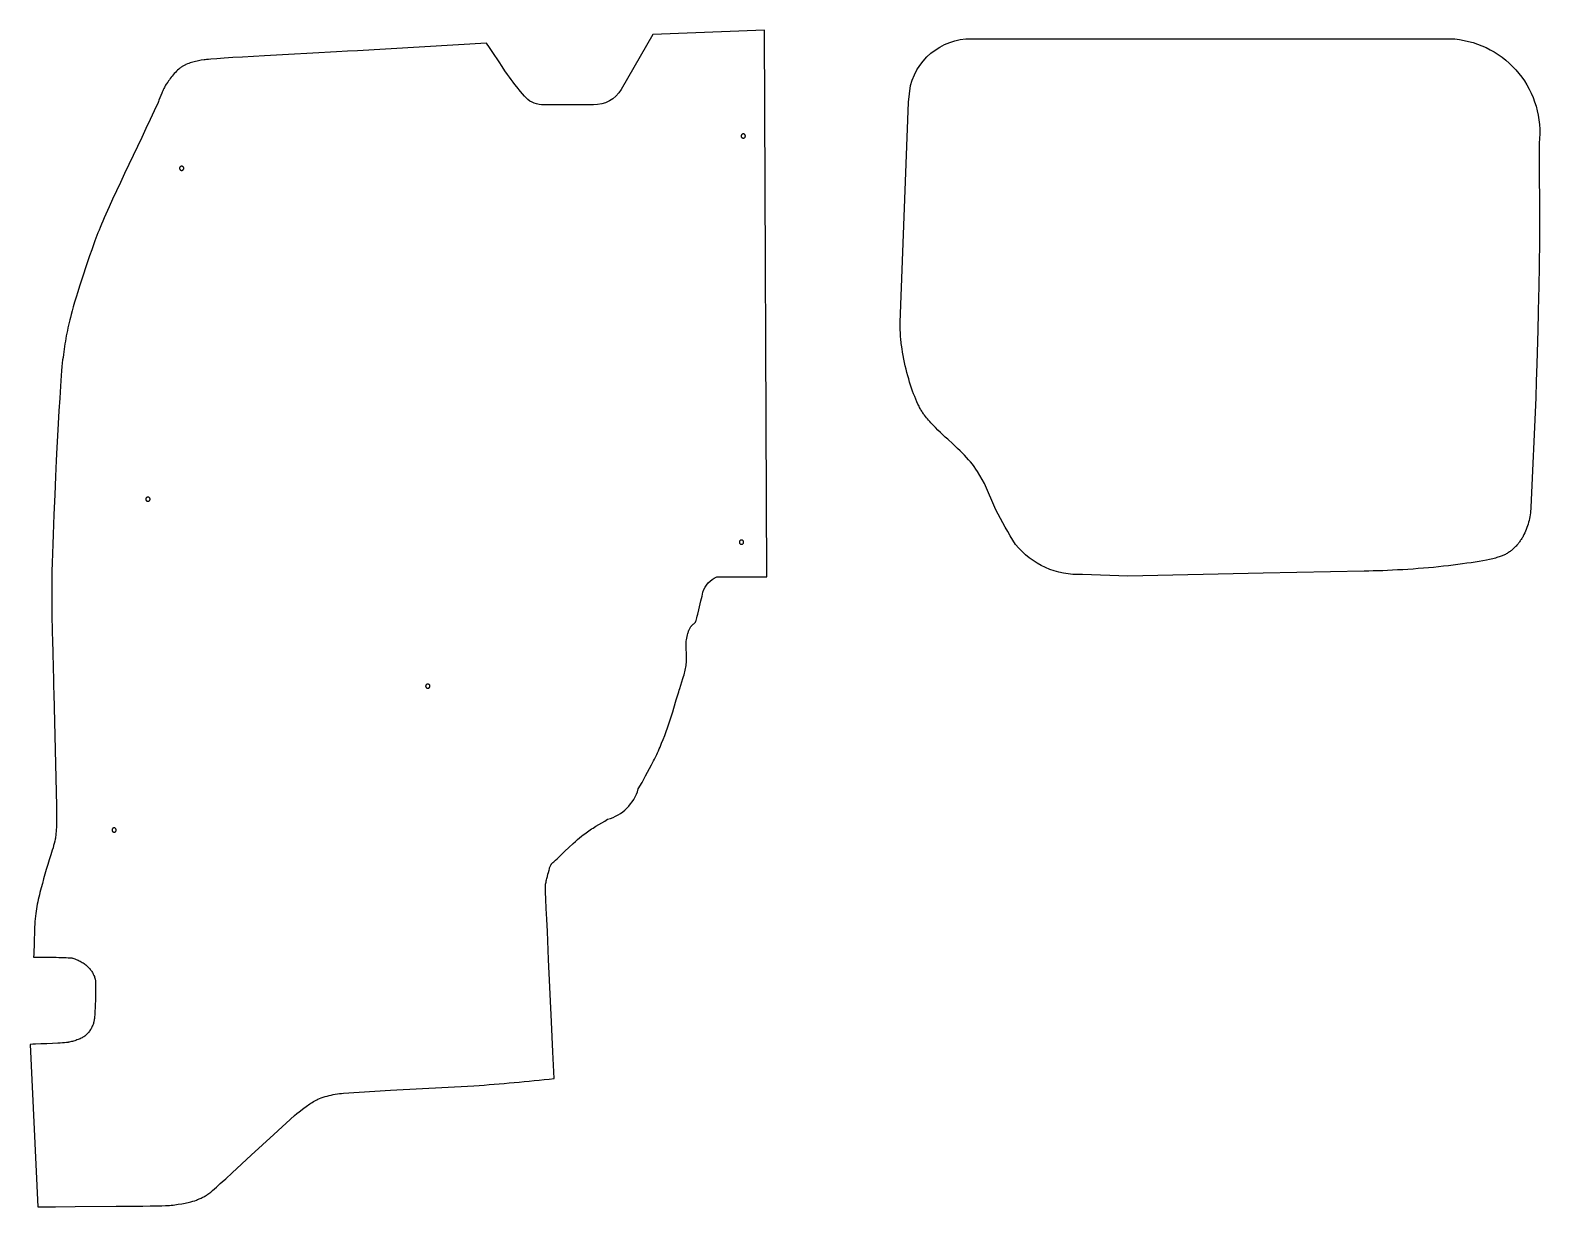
# Model space of a CAD drawing. Extents: x -2064 to 2437, y -1663 to 4851.
# Drawn here: x -1570 to -140, y 1361 to 2477 of the extents above; entities that cross this region are included whole.
import ezdxf

# ---------------------------------------------------------------- set-up
doc = ezdxf.new("R2010")
doc.units = 0
doc.layers.add('Default_Layer', color=1, linetype='CONTINUOUS')

msp = doc.modelspace()

# ---------------------------------------------------------------- linework, layer by layer
at = {"layer": 'Default_Layer'}
for points in [[(-1301.8, 1461.2), (-1301.2, 1461.6), (-1300.6, 1462), (-1299.9, 1462.3), (-1299.2, 1462.7), (-1298.5, 1463), (-1297.7, 1463.4), (-1296.1, 1464), (-1294.4, 1464.7), (-1292.7, 1465.3), (-1290.8, 1465.9), (-1288.9, 1466.4), (-1287, 1466.9), (-1285, 1467.4), (-1283.1, 1467.8), (-1281.1, 1468.2), (-1279.1, 1468.5), (-1277.1, 1468.8), (-1275.2, 1469), (-1273.3, 1469.2), (-1228.8, 1472), (-1149.7, 1476.2, 0.009198), (-1073.8, 1483.1), (-1074.9, 1508.3), (-1076.2, 1536.9), (-1079, 1595.8), (-1080.2, 1622.4), (-1080.7, 1634), (-1081.2, 1644.3), (-1081.5, 1652.9), (-1081.8, 1659.6), (-1081.8, 1662.2), (-1081.9, 1664.2), (-1081.9, 1665.6), (-1081.9, 1666.4), (-1081.8, 1667.3), (-1081.6, 1668.3), (-1081.4, 1669.3), (-1081.2, 1670.4), (-1081, 1671.5), (-1080.8, 1672.5), (-1080.2, 1674.6), (-1079.7, 1676.6), (-1079.2, 1678.3), (-1078.5, 1680.6), (-1078.2, 1681.9), (-1078, 1682.6), (-1077.8, 1683.3), (-1077.5, 1683.9), (-1077.3, 1684.6), (-1077, 1685.2), (-1076.8, 1685.5), (-1076.6, 1685.8), (-1076.4, 1686.1), (-1076.2, 1686.4), (-1075.9, 1686.8), (-1075.6, 1687.1), (-1074.9, 1687.8), (-1074.2, 1688.5), (-1072.6, 1690), (-1071, 1691.4), (-1067.1, 1695.2), (-1063.7, 1698.4), (-1059.7, 1702), (-1055.6, 1705.8), (-1053.5, 1707.7), (-1051.5, 1709.5), (-1049.6, 1711.2), (-1047.8, 1712.7), (-1046.2, 1714), (-1044.8, 1715.1), (-1043.5, 1716), (-1042.2, 1717), (-1040.9, 1717.9), (-1039.5, 1718.7), (-1038.2, 1719.6), (-1036.8, 1720.4), (-1034.1, 1722.1), (-1031.4, 1723.7), (-1028.6, 1725.3), (-1025.8, 1727), (-1024.5, 1727.8), (-1023.1, 1728.7, 0.261536), (-994, 1757.5), (-990.5, 1763.7), (-987.1, 1769.9), (-985.2, 1773.4), (-983.3, 1776.9), (-981.4, 1780.5), (-979.5, 1784), (-978.6, 1785.8), (-977.7, 1787.6), (-977.1, 1788.8), (-976.5, 1790), (-975.7, 1791.8), (-974.9, 1793.6), (-974.1, 1795.4), (-973.3, 1797.2), (-972.6, 1799), (-971.9, 1800.8), (-970.4, 1804.5), (-969, 1808.1), (-967.7, 1811.8), (-966.4, 1815.5), (-965.1, 1819.2), (-964.4, 1821.1), (-963.8, 1822.9), (-962.6, 1826.7), (-961.4, 1830.5), (-960.3, 1834.2), (-958, 1841.8), (-956.9, 1845.6), (-955.7, 1849.4), (-955.2, 1851), (-954.8, 1852.6), (-953.7, 1855.8), (-952.7, 1859.1), (-951.7, 1862.3), (-951.2, 1863.9), (-950.7, 1865.5), (-950.3, 1867.1), (-949.9, 1868.6), (-949.5, 1870.1), (-949.2, 1871.6), (-948.9, 1873), (-948.7, 1874.4), (-948.6, 1875), (-948.5, 1875.7), (-948.4, 1877.2), (-948.3, 1878.7), (-948.3, 1880.3), (-948.3, 1881.8), (-948.3, 1883.4), (-948.4, 1885), (-948.4, 1886.5), (-948.6, 1889.5), (-948.7, 1892.1), (-948.7, 1893.3), (-948.7, 1894.4), (-948.7, 1895.3), (-948.7, 1896), (-948.5, 1897.4), (-948.3, 1898.9), (-948, 1900.5), (-947.7, 1902), (-947.4, 1903.4), (-947.1, 1904.7), (-946.8, 1905.7), (-946.5, 1906.5), (-946.3, 1907.2), (-946.1, 1907.8), (-945.8, 1908.4), (-945.5, 1909), (-945.2, 1909.6), (-944.9, 1910.2), (-944.5, 1910.8), (-944.2, 1911.4), (-944, 1911.6), (-943.7, 1911.9), (-943.5, 1912.2), (-943.2, 1912.4), (-942.6, 1912.9), (-941.9, 1913.5), (-941.3, 1914), (-941, 1914.3), (-940.7, 1914.6), (-940.4, 1914.9), (-940.1, 1915.2), (-939.9, 1915.5), (-939.7, 1915.8), (-939.6, 1916.1), (-939.5, 1916.4), (-939.2, 1917.2), (-938.9, 1918.3), (-938.5, 1919.7), (-938.1, 1921.3), (-937.6, 1923.1), (-936.7, 1927.1), (-934.6, 1935.9), (-933.6, 1940.2), (-932.7, 1944, -0.222609), (-919.7, 1958.5), (-872.1, 1958.5), (-874.3, 2476.5), (-980.2, 2472.3), (-1010.4, 2420.4, -0.28338), (-1036.6, 2405.9), (-1085.7, 2405.9, -0.212927), (-1101.9, 2414.1), (-1103.7, 2416.3), (-1105.5, 2418.5), (-1109.2, 2423), (-1111, 2425.2), (-1112.7, 2427.4), (-1114.5, 2429.7), (-1116.2, 2432), (-1117.1, 2433.3), (-1118.1, 2434.7), (-1120.5, 2438.1), (-1123.1, 2442.1), (-1126, 2446.4), (-1132, 2455.5), (-1135, 2460), (-1137.8, 2464.2), (-1260.1, 2457.1), (-1269.7, 2456.6), (-1280, 2456), (-1302.3, 2454.7), (-1325.5, 2453.5), (-1348.2, 2452.2), (-1369.1, 2451), (-1378.3, 2450.5), (-1386.5, 2450), (-1393.5, 2449.5), (-1399.1, 2449.1), (-1401.3, 2448.9), (-1403.1, 2448.7), (-1404.5, 2448.6), (-1405.4, 2448.5), (-1408.1, 2448), (-1410.8, 2447.5), (-1412.1, 2447.2), (-1413.5, 2446.9), (-1414.8, 2446.6), (-1416.1, 2446.3), (-1417.4, 2445.9), (-1418.7, 2445.5), (-1420, 2445.1), (-1421.3, 2444.6), (-1422.6, 2444.1), (-1423.2, 2443.8), (-1423.8, 2443.5), (-1424.4, 2443.2), (-1425, 2442.8), (-1425.5, 2442.5), (-1426.1, 2442.1), (-1426.7, 2441.8), (-1427.3, 2441.4), (-1427.8, 2441), (-1428.4, 2440.5), (-1428.9, 2440.1), (-1429.5, 2439.6), (-1430.6, 2438.6), (-1431.6, 2437.6), (-1432.7, 2436.5), (-1433.7, 2435.4), (-1434.7, 2434.3), (-1435.6, 2433.1), (-1436.6, 2432), (-1437.5, 2430.8), (-1438.3, 2429.6), (-1439.1, 2428.5), (-1439.9, 2427.4), (-1441.3, 2425.3), (-1441.9, 2424.3), (-1442.5, 2423.3), (-1443.1, 2422.2), (-1443.6, 2421.2), (-1444.1, 2420.1), (-1444.6, 2419), (-1445.1, 2417.9), (-1445.5, 2416.8), (-1446.4, 2414.6), (-1447.3, 2412.4), (-1448.2, 2410.2), (-1448.6, 2409.1), (-1449.1, 2408), (-1452.8, 2400.1), (-1456.6, 2391.9), (-1460.5, 2383.5), (-1464.6, 2375), (-1472.7, 2357.7), (-1480.8, 2340.6), (-1484.7, 2332.3), (-1488.5, 2324.2), (-1492.1, 2316.4), (-1495.5, 2309), (-1498.6, 2302.1), (-1500, 2298.8), (-1501.4, 2295.6), (-1502.7, 2292.6), (-1503.9, 2289.7), (-1505, 2287), (-1506, 2284.5), (-1507, 2282), (-1507.9, 2279.4), (-1508.9, 2276.8), (-1509.9, 2274.1), (-1511.9, 2268.5), (-1513.9, 2262.8), (-1515.9, 2257), (-1517.9, 2251.2), (-1519.8, 2245.4), (-1521.7, 2239.6), (-1523.4, 2234.1), (-1525.1, 2228.7), (-1526.7, 2223.6), (-1528.1, 2218.8), (-1529.4, 2214.5), (-1530.5, 2210.6), (-1531.4, 2207.2), (-1532.1, 2204.4), (-1532.8, 2201.9), (-1533.3, 2199.4), (-1533.9, 2196.9), (-1534.5, 2194.4), (-1535, 2191.9), (-1535.5, 2189.4), (-1536, 2186.8), (-1536.4, 2184.3), (-1536.9, 2181.8), (-1537.3, 2179.3), (-1537.7, 2176.7), (-1538.1, 2174.2), (-1538.5, 2171.6), (-1538.8, 2169.1), (-1539.1, 2166.5), (-1539.5, 2164), (-1539.8, 2161.1), (-1540.1, 2157.7), (-1540.5, 2153.7), (-1540.8, 2149.2), (-1541.2, 2144.3), (-1541.6, 2139.1), (-1541.9, 2133.5), (-1542.3, 2127.8), (-1543, 2115.8), (-1543.7, 2103.7), (-1544.4, 2092), (-1544.9, 2081), (-1545.5, 2068.8), (-1546.3, 2053.5), (-1547, 2036.2), (-1547.8, 2017.6), (-1548.1, 2008.1), (-1548.5, 1998.7), (-1548.8, 1989.4), (-1549.1, 1980.5), (-1549.3, 1971.9), (-1549.6, 1963.8), (-1549.7, 1956.3), (-1549.8, 1949.5), (-1549.8, 1943.2), (-1549.8, 1936.8), (-1549.8, 1930.5), (-1549.7, 1924.1), (-1549.6, 1917.8), (-1549.5, 1911.4), (-1549.3, 1905.1), (-1549.2, 1898.7), (-1548.8, 1886), (-1548.5, 1873.3), (-1548.1, 1860.6), (-1548, 1854.3), (-1547.8, 1848), (-1545.3, 1741.1), (-1545.3, 1739.3), (-1545.4, 1737.4), (-1545.4, 1733.8), (-1545.3, 1730.1), (-1545.3, 1726.4), (-1545.3, 1724.6), (-1545.4, 1722.7), (-1545.4, 1720.9), (-1545.5, 1719), (-1545.6, 1717.2), (-1545.8, 1715.4), (-1546, 1713.6), (-1546.3, 1711.8), (-1546.4, 1710.8), (-1546.6, 1709.9), (-1547, 1708), (-1547.5, 1705.9), (-1548, 1703.9), (-1548.6, 1701.7), (-1549.3, 1699.5), (-1549.9, 1697.3), (-1550.6, 1695), (-1552.1, 1690.4), (-1553.6, 1685.8), (-1555.1, 1681.2), (-1555.7, 1679), (-1556.4, 1676.8), (-1556.9, 1674.6), (-1557.5, 1672.4), (-1558.6, 1668), (-1559.8, 1663.7), (-1561, 1659.3), (-1561.5, 1657.1), (-1562.1, 1654.9), (-1562.6, 1652.7), (-1563.1, 1650.5), (-1563.6, 1648.3), (-1564, 1646.1), (-1564.4, 1643.9), (-1564.7, 1641.7), (-1565, 1639.4), (-1565.3, 1637), (-1565.5, 1634.5), (-1565.7, 1631.9), (-1565.9, 1629.2), (-1566, 1626.5), (-1566.1, 1623.7), (-1566.3, 1620.9), (-1566.4, 1615.1), (-1566.6, 1609.3), (-1566.8, 1603.6), (-1566.9, 1600.8), (-1567.1, 1598.1), (-1564.7, 1598), (-1562.1, 1598), (-1556.7, 1598), (-1551.2, 1598), (-1545.7, 1598), (-1543.1, 1597.9), (-1540.6, 1597.9), (-1538.2, 1597.8), (-1536.1, 1597.8), (-1534.1, 1597.6), (-1533.2, 1597.6), (-1532.4, 1597.5), (-1531.6, 1597.4), (-1530.9, 1597.3), (-1530.3, 1597.2), (-1529.8, 1597), (-1528.8, 1596.7), (-1527.8, 1596.4), (-1526.8, 1596), (-1525.8, 1595.6), (-1524.8, 1595.2), (-1523.8, 1594.7), (-1522.8, 1594.2), (-1521.9, 1593.7), (-1521, 1593.1), (-1520.1, 1592.6), (-1519.2, 1592), (-1518.4, 1591.4), (-1517.6, 1590.8), (-1516.9, 1590.2), (-1516.2, 1589.6), (-1515.5, 1589), (-1514.9, 1588.4), (-1514.4, 1587.8), (-1513.8, 1587.2), (-1513.3, 1586.5), (-1512.7, 1585.8), (-1512.2, 1585.1), (-1511.8, 1584.4), (-1511.3, 1583.6), (-1510.9, 1582.9), (-1510.5, 1582.1), (-1510.1, 1581.4), (-1509.8, 1580.6), (-1509.4, 1579.8), (-1509.2, 1579), (-1508.9, 1578.2), (-1508.7, 1577.3), (-1508.6, 1576.8), (-1508.5, 1576.2), (-1508.4, 1575.4), (-1508.4, 1574.5), (-1508.3, 1573.5), (-1508.3, 1572.3), (-1508.2, 1569.7), (-1508.2, 1566.8), (-1508.3, 1563.6), (-1508.3, 1560.2), (-1508.4, 1556.8), (-1508.6, 1553.4), (-1508.7, 1550), (-1508.9, 1546.8), (-1509.1, 1543.9), (-1509.3, 1541.3), (-1509.4, 1540.1), (-1509.6, 1539), (-1509.7, 1538.1), (-1509.8, 1537.3), (-1509.9, 1536.6), (-1510.1, 1536.1), (-1510.4, 1535.3), (-1510.7, 1534.4), (-1511, 1533.5), (-1511.4, 1532.7), (-1511.8, 1531.8), (-1512.2, 1531), (-1512.6, 1530.2), (-1513.1, 1529.4), (-1513.6, 1528.6), (-1514.1, 1527.9), (-1514.7, 1527.1), (-1515.3, 1526.4), (-1515.9, 1525.7), (-1516.5, 1525.1), (-1517.1, 1524.4), (-1517.8, 1523.8), (-1518.6, 1523.3), (-1519.3, 1522.7), (-1520.2, 1522.2), (-1521, 1521.7), (-1522, 1521.2), (-1522.9, 1520.8), (-1523.9, 1520.4), (-1524.9, 1520), (-1525.9, 1519.6), (-1527, 1519.2), (-1528, 1518.9), (-1529.1, 1518.6), (-1530.1, 1518.3), (-1531.2, 1518), (-1533.2, 1517.5), (-1533.8, 1517.4), (-1534.4, 1517.3), (-1535.9, 1517.1), (-1537.6, 1516.9), (-1539.6, 1516.8), (-1541.7, 1516.6), (-1544.1, 1516.5), (-1549.1, 1516.2), (-1554.5, 1516), (-1560, 1515.8), (-1565.3, 1515.6), (-1567.8, 1515.5), (-1570.2, 1515.3), (-1563, 1361.5), (-1546.2, 1361.6), (-1527.5, 1361.8), (-1488.9, 1362), (-1471.3, 1362.1), (-1463.5, 1362.2), (-1456.5, 1362.3), (-1450.4, 1362.4), (-1445.5, 1362.5), (-1441.9, 1362.6), (-1440.6, 1362.6), (-1439.6, 1362.7), (-1438.1, 1362.8), (-1436.5, 1363), (-1434.9, 1363.2), (-1433.3, 1363.4), (-1431.6, 1363.7), (-1429.9, 1363.9), (-1426.7, 1364.4), (-1425.1, 1364.7), (-1423.5, 1365), (-1422, 1365.3), (-1420.6, 1365.6), (-1419.3, 1365.9), (-1418.1, 1366.2), (-1417, 1366.4), (-1416.1, 1366.7), (-1414.3, 1367.3), (-1412.6, 1367.9), (-1411.7, 1368.3), (-1410.8, 1368.6), (-1410, 1369), (-1409.1, 1369.4), (-1408.3, 1369.8), (-1407.4, 1370.2), (-1406.6, 1370.6), (-1405.8, 1371), (-1404.9, 1371.5), (-1404.1, 1372), (-1403.3, 1372.4), (-1402.5, 1372.9), (-1401.8, 1373.5), (-1400.9, 1374.1), (-1400.1, 1374.7), (-1399.2, 1375.4), (-1398.3, 1376.1), (-1397.5, 1376.9), (-1395.6, 1378.5), (-1393.8, 1380.1), (-1392, 1381.8), (-1390.2, 1383.5), (-1388.4, 1385.1), (-1385, 1388.1), (-1378.9, 1393.7), (-1360.9, 1410.3), (-1339.5, 1430), (-1319.8, 1448.1), (-1317.6, 1449.8), (-1315.3, 1451.5), (-1310.9, 1454.9), (-1308.7, 1456.5), (-1307.6, 1457.4), (-1306.5, 1458.2), (-1305.3, 1459), (-1304.2, 1459.7), (-1303, 1460.5), (-1301.8, 1461.2)], [(-140.4, 2369.4), (-140.3, 2355), (-140.3, 2340.7), (-140.2, 2311.9), (-140.1, 2297.5), (-140.2, 2283.2), (-140.2, 2276), (-140.2, 2268.8), (-140.3, 2261.6), (-140.4, 2254.4), (-140.5, 2247.1), (-140.6, 2239.7), (-140.7, 2232.1), (-140.9, 2224.4), (-141.3, 2208.7), (-141.7, 2192.6), (-142.6, 2160.1), (-143.1, 2143.9), (-143.5, 2128), (-148.2, 2024.5), (-148.3, 2022.7), (-148.5, 2020.9), (-148.7, 2019.1), (-148.9, 2017.3), (-149.2, 2015.5), (-149.6, 2013.8), (-149.9, 2012), (-150.4, 2010.3), (-150.9, 2008.5), (-151.4, 2006.8), (-152, 2005.1), (-152.6, 2003.4), (-153.3, 2001.7), (-154, 2000.1), (-154.8, 1998.5), (-155.6, 1996.9), (-156, 1996.2), (-156.5, 1995.4), (-156.9, 1994.7), (-157.4, 1993.9), (-157.9, 1993.2), (-158.4, 1992.5), (-158.9, 1991.8), (-159.4, 1991.1), (-159.9, 1990.4), (-160.4, 1989.7), (-161, 1989), (-161.6, 1988.4), (-162.1, 1987.7), (-162.7, 1987.1), (-163.3, 1986.5), (-163.9, 1985.9), (-164.6, 1985.3), (-165.2, 1984.7), (-165.9, 1984.2), (-166.5, 1983.6), (-167.2, 1983.1), (-167.9, 1982.6), (-168.6, 1982.1), (-169.3, 1981.6), (-170.1, 1981.1), (-170.8, 1980.7), (-171.6, 1980.2), (-172.3, 1979.8), (-173.1, 1979.4), (-173.9, 1979), (-174.7, 1978.7), (-175.5, 1978.3), (-176.4, 1978), (-177.3, 1977.7), (-178.3, 1977.3), (-179.4, 1977), (-180.6, 1976.7), (-181.8, 1976.3), (-183, 1976), (-184.4, 1975.7), (-187.3, 1975), (-190.4, 1974.4), (-193.7, 1973.7), (-197.2, 1973.1), (-200.9, 1972.5), (-204.8, 1971.9), (-208.8, 1971.3), (-213, 1970.7), (-217.3, 1970.1), (-221.8, 1969.6), (-226.3, 1969), (-231, 1968.5), (-235.7, 1968), (-240.4, 1967.5), (-245.3, 1967.1), (-250.1, 1966.7), (-255, 1966.3), (-259.9, 1965.9), (-264.8, 1965.6), (-269.7, 1965.2), (-274.5, 1965), (-279.3, 1964.7), (-284, 1964.5), (-288.6, 1964.3), (-293.2, 1964.2), (-297.6, 1964.1), (-301.9, 1964), (-306.1, 1964), (-401.8, 1961.9), (-530.1, 1959.1), (-573, 1960.8, -0.244026), (-636.5, 1989.3, -0.029735), (-655.1, 2022.1), (-666, 2046.8), (-672.5, 2058.3, 0.052709), (-686.8, 2075.7), (-689.1, 2077.9), (-691.4, 2080.1), (-693.7, 2082.3), (-696.1, 2084.5), (-700.8, 2088.9), (-703.1, 2091), (-705.5, 2093.2), (-707.8, 2095.4), (-710.1, 2097.6), (-712.3, 2099.9), (-714.6, 2102.2), (-715.7, 2103.3), (-716.7, 2104.5), (-717.8, 2105.7), (-718.9, 2106.9), (-719.9, 2108.1), (-720.9, 2109.3), (-721.9, 2110.5), (-722.9, 2111.8), (-723.4, 2112.4), (-723.9, 2113.1), (-724.4, 2113.9), (-724.9, 2114.6), (-725.4, 2115.5), (-725.9, 2116.3), (-726.5, 2117.2), (-727, 2118.1), (-727.5, 2119.1), (-728, 2120.1), (-729, 2122.2), (-730, 2124.5), (-731.1, 2126.8), (-732.1, 2129.3), (-733.1, 2131.9), (-734.1, 2134.5), (-735, 2137.3), (-736, 2140.1), (-736.9, 2143.1), (-737.8, 2146), (-738.7, 2149.1), (-739.5, 2152.2), (-740.3, 2155.3), (-741, 2158.5), (-741.7, 2161.7), (-742.4, 2164.9), (-743, 2168.2), (-743.6, 2171.4), (-744.1, 2174.6), (-744.6, 2177.9), (-744.8, 2179.5), (-745, 2181.1), (-745.1, 2182.7), (-745.3, 2184.2), (-745.4, 2185.8), (-745.5, 2187.4), (-745.6, 2188.9), (-745.7, 2190.5), (-745.8, 2192), (-745.8, 2193.5), (-745.9, 2195), (-745.9, 2196.5), (-745.9, 2198), (-745.8, 2199.4), (-737.9, 2408.2), (-736, 2424, -0.369167), (-672.9, 2468.2), (-220.4, 2468.2, -0.420855), (-140.4, 2369.4)]]:
    msp.add_lwpolyline(points, format="xyb", close=True, dxfattribs=at)
for points in [[(-892.5, 2376.2), (-892.5, 2376.4), (-892.6, 2376.6), (-892.6, 2376.8), (-892.7, 2377), (-892.8, 2377.1), (-892.9, 2377.3), (-893, 2377.5), (-893.1, 2377.6), (-893.3, 2377.7), (-893.4, 2377.9), (-893.6, 2378), (-893.8, 2378), (-893.9, 2378.1), (-894.1, 2378.2), (-894.3, 2378.2), (-894.5, 2378.2), (-894.7, 2378.2), (-894.9, 2378.2), (-895.1, 2378.1), (-895.3, 2378), (-895.5, 2378), (-895.7, 2377.9), (-895.8, 2377.7), (-895.9, 2377.6), (-896.1, 2377.5), (-896.2, 2377.3), (-896.3, 2377.1), (-896.4, 2377), (-896.4, 2376.8), (-896.5, 2376.6), (-896.5, 2376.4), (-896.5, 2376.2), (-896.5, 2376), (-896.5, 2375.8), (-896.4, 2375.6), (-896.4, 2375.4), (-896.3, 2375.2), (-896.2, 2375.1), (-896.1, 2374.9), (-895.9, 2374.8), (-895.8, 2374.7), (-895.7, 2374.5), (-895.5, 2374.4), (-895.3, 2374.4), (-895.1, 2374.3), (-894.9, 2374.2), (-894.7, 2374.2), (-894.5, 2374.2), (-894.3, 2374.2), (-894.1, 2374.2), (-893.9, 2374.3), (-893.8, 2374.4), (-893.6, 2374.4), (-893.4, 2374.5), (-893.3, 2374.7), (-893.1, 2374.8), (-893, 2374.9), (-892.9, 2375.1), (-892.8, 2375.2), (-892.7, 2375.4), (-892.6, 2375.6), (-892.6, 2375.8), (-892.5, 2376), (-892.5, 2376.2)], [(-1424.7, 2345.7), (-1424.7, 2345.9), (-1424.7, 2346.1), (-1424.8, 2346.3), (-1424.9, 2346.4), (-1424.9, 2346.6), (-1425, 2346.8), (-1425.2, 2346.9), (-1425.3, 2347.1), (-1425.4, 2347.2), (-1425.6, 2347.3), (-1425.7, 2347.4), (-1425.9, 2347.5), (-1426.1, 2347.6), (-1426.3, 2347.6), (-1426.5, 2347.6), (-1426.7, 2347.7), (-1426.9, 2347.6), (-1427.1, 2347.6), (-1427.3, 2347.6), (-1427.5, 2347.5), (-1427.6, 2347.4), (-1427.8, 2347.3), (-1428, 2347.2), (-1428.1, 2347.1), (-1428.2, 2346.9), (-1428.4, 2346.8), (-1428.5, 2346.6), (-1428.5, 2346.4), (-1428.6, 2346.3), (-1428.7, 2346.1), (-1428.7, 2345.9), (-1428.7, 2345.7), (-1428.7, 2345.5), (-1428.7, 2345.3), (-1428.6, 2345.1), (-1428.5, 2344.9), (-1428.5, 2344.7), (-1428.4, 2344.5), (-1428.2, 2344.4), (-1428.1, 2344.2), (-1428, 2344.1), (-1427.8, 2344), (-1427.6, 2343.9), (-1427.5, 2343.8), (-1427.3, 2343.7), (-1427.1, 2343.7), (-1426.9, 2343.7), (-1426.7, 2343.7), (-1426.5, 2343.7), (-1426.3, 2343.7), (-1426.1, 2343.7), (-1425.9, 2343.8), (-1425.7, 2343.9), (-1425.6, 2344), (-1425.4, 2344.1), (-1425.3, 2344.2), (-1425.2, 2344.4), (-1425, 2344.5), (-1424.9, 2344.7), (-1424.9, 2344.9), (-1424.8, 2345.1), (-1424.7, 2345.3), (-1424.7, 2345.5), (-1424.7, 2345.7)], [(-1456.7, 2032.1), (-1456.7, 2032.3), (-1456.7, 2032.5), (-1456.8, 2032.7), (-1456.8, 2032.9), (-1456.9, 2033), (-1457, 2033.2), (-1457.1, 2033.4), (-1457.3, 2033.5), (-1457.4, 2033.6), (-1457.6, 2033.7), (-1457.7, 2033.8), (-1457.9, 2033.9), (-1458.1, 2034), (-1458.3, 2034), (-1458.5, 2034.1), (-1458.7, 2034.1), (-1458.9, 2034.1), (-1459.1, 2034), (-1459.3, 2034), (-1459.5, 2033.9), (-1459.6, 2033.8), (-1459.8, 2033.7), (-1459.9, 2033.6), (-1460.1, 2033.5), (-1460.2, 2033.4), (-1460.3, 2033.2), (-1460.4, 2033), (-1460.5, 2032.9), (-1460.6, 2032.7), (-1460.6, 2032.5), (-1460.7, 2032.3), (-1460.7, 2032.1), (-1460.7, 2031.9), (-1460.6, 2031.7), (-1460.6, 2031.5), (-1460.5, 2031.3), (-1460.4, 2031.1), (-1460.3, 2031), (-1460.2, 2030.8), (-1460.1, 2030.7), (-1459.9, 2030.5), (-1459.8, 2030.4), (-1459.6, 2030.3), (-1459.5, 2030.2), (-1459.3, 2030.2), (-1459.1, 2030.1), (-1458.9, 2030.1), (-1458.7, 2030.1), (-1458.5, 2030.1), (-1458.3, 2030.1), (-1458.1, 2030.2), (-1457.9, 2030.2), (-1457.7, 2030.3), (-1457.6, 2030.4), (-1457.4, 2030.5), (-1457.3, 2030.7), (-1457.1, 2030.8), (-1457, 2031), (-1456.9, 2031.1), (-1456.8, 2031.3), (-1456.8, 2031.5), (-1456.7, 2031.7), (-1456.7, 2031.9), (-1456.7, 2032.1)], [(-894.2, 1991.4), (-894.2, 1991.6), (-894.2, 1991.8), (-894.3, 1992), (-894.4, 1992.1), (-894.4, 1992.3), (-894.5, 1992.5), (-894.7, 1992.6), (-894.8, 1992.8), (-894.9, 1992.9), (-895.1, 1993), (-895.2, 1993.1), (-895.4, 1993.2), (-895.6, 1993.3), (-895.8, 1993.3), (-896, 1993.3), (-896.2, 1993.4), (-896.4, 1993.3), (-896.6, 1993.3), (-896.8, 1993.3), (-897, 1993.2), (-897.1, 1993.1), (-897.3, 1993), (-897.5, 1992.9), (-897.6, 1992.8), (-897.7, 1992.6), (-897.9, 1992.5), (-898, 1992.3), (-898, 1992.1), (-898.1, 1992), (-898.2, 1991.8), (-898.2, 1991.6), (-898.2, 1991.4), (-898.2, 1991.2), (-898.2, 1991), (-898.1, 1990.8), (-898, 1990.6), (-898, 1990.4), (-897.9, 1990.2), (-897.7, 1990.1), (-897.6, 1989.9), (-897.5, 1989.8), (-897.3, 1989.7), (-897.1, 1989.6), (-897, 1989.5), (-896.8, 1989.4), (-896.6, 1989.4), (-896.4, 1989.4), (-896.2, 1989.4), (-896, 1989.4), (-895.8, 1989.4), (-895.6, 1989.4), (-895.4, 1989.5), (-895.2, 1989.6), (-895.1, 1989.7), (-894.9, 1989.8), (-894.8, 1989.9), (-894.7, 1990.1), (-894.5, 1990.2), (-894.4, 1990.4), (-894.4, 1990.6), (-894.3, 1990.8), (-894.2, 1991), (-894.2, 1991.2), (-894.2, 1991.4)], [(-1191.5, 1854.9), (-1191.5, 1855.1), (-1191.5, 1855.3), (-1191.6, 1855.5), (-1191.6, 1855.7), (-1191.7, 1855.8), (-1191.8, 1856), (-1191.9, 1856.1), (-1192.1, 1856.3), (-1192.2, 1856.4), (-1192.4, 1856.5), (-1192.5, 1856.6), (-1192.7, 1856.7), (-1192.9, 1856.8), (-1193.1, 1856.8), (-1193.3, 1856.9), (-1193.5, 1856.9), (-1193.7, 1856.9), (-1193.9, 1856.8), (-1194.1, 1856.8), (-1194.3, 1856.7), (-1194.4, 1856.6), (-1194.6, 1856.5), (-1194.7, 1856.4), (-1194.9, 1856.3), (-1195, 1856.1), (-1195.1, 1856), (-1195.2, 1855.8), (-1195.3, 1855.7), (-1195.4, 1855.5), (-1195.4, 1855.3), (-1195.5, 1855.1), (-1195.5, 1854.9), (-1195.5, 1854.7), (-1195.4, 1854.5), (-1195.4, 1854.3), (-1195.3, 1854.1), (-1195.2, 1853.9), (-1195.1, 1853.8), (-1195, 1853.6), (-1194.9, 1853.5), (-1194.7, 1853.3), (-1194.6, 1853.2), (-1194.4, 1853.1), (-1194.3, 1853), (-1194.1, 1853), (-1193.9, 1852.9), (-1193.7, 1852.9), (-1193.5, 1852.9), (-1193.3, 1852.9), (-1193.1, 1852.9), (-1192.9, 1853), (-1192.7, 1853), (-1192.5, 1853.1), (-1192.4, 1853.2), (-1192.2, 1853.3), (-1192.1, 1853.5), (-1191.9, 1853.6), (-1191.8, 1853.8), (-1191.7, 1853.9), (-1191.6, 1854.1), (-1191.6, 1854.3), (-1191.5, 1854.5), (-1191.5, 1854.7), (-1191.5, 1854.9)], [(-1488.7, 1718.5), (-1488.8, 1718.8), (-1488.8, 1719), (-1488.8, 1719.1), (-1488.9, 1719.3), (-1489, 1719.5), (-1489.1, 1719.7), (-1489.2, 1719.8), (-1489.3, 1720), (-1489.5, 1720.1), (-1489.6, 1720.2), (-1489.8, 1720.3), (-1490, 1720.4), (-1490.1, 1720.5), (-1490.3, 1720.5), (-1490.5, 1720.5), (-1490.7, 1720.5), (-1490.9, 1720.5), (-1491.1, 1720.5), (-1491.3, 1720.5), (-1491.5, 1720.4), (-1491.7, 1720.3), (-1491.9, 1720.2), (-1492, 1720.1), (-1492.2, 1720), (-1492.3, 1719.8), (-1492.4, 1719.7), (-1492.5, 1719.5), (-1492.6, 1719.3), (-1492.7, 1719.1), (-1492.7, 1719), (-1492.7, 1718.8), (-1492.7, 1718.5), (-1492.7, 1718.3), (-1492.7, 1718.1), (-1492.7, 1718), (-1492.6, 1717.8), (-1492.5, 1717.6), (-1492.4, 1717.4), (-1492.3, 1717.3), (-1492.2, 1717.1), (-1492, 1717), (-1491.9, 1716.9), (-1491.7, 1716.8), (-1491.5, 1716.7), (-1491.3, 1716.6), (-1491.1, 1716.6), (-1490.9, 1716.6), (-1490.7, 1716.5), (-1490.5, 1716.6), (-1490.3, 1716.6), (-1490.1, 1716.6), (-1490, 1716.7), (-1489.8, 1716.8), (-1489.6, 1716.9), (-1489.5, 1717), (-1489.3, 1717.1), (-1489.2, 1717.3), (-1489.1, 1717.4), (-1489, 1717.6), (-1488.9, 1717.8), (-1488.8, 1718), (-1488.8, 1718.1), (-1488.8, 1718.3), (-1488.7, 1718.5)]]:
    msp.add_lwpolyline(points, close=True, dxfattribs=at)

doc.saveas('drawing.dxf')
